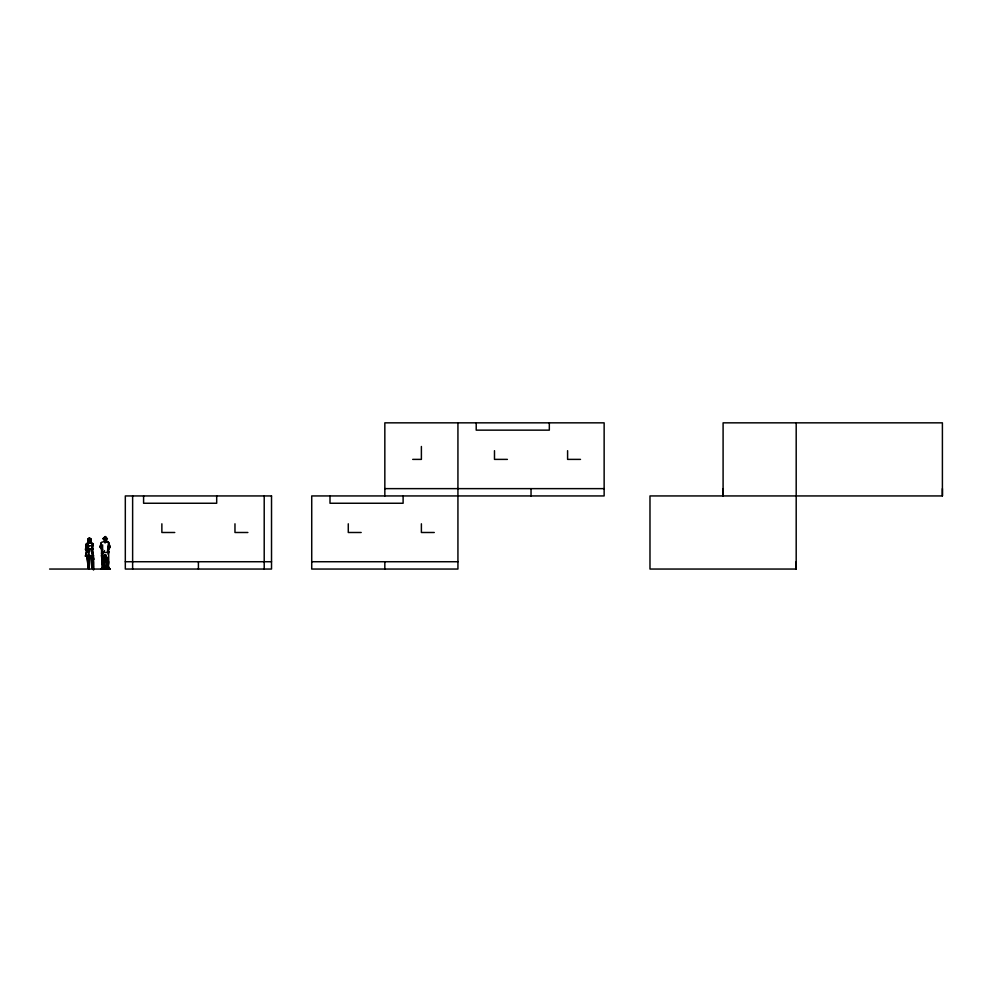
<?xml version="1.0" encoding="UTF-8"?>
<svg xmlns="http://www.w3.org/2000/svg" width="992" height="992" viewBox="0 0 992 992"><rect width="100%" height="100%" fill="white"/><g stroke="black" fill="none" stroke-linecap="round" stroke-linejoin="round"><path stroke-width="1.49" d="M103.577 558.459L105.14 554.9L106.268 560.381L104.408 556.264L104.73 569.135L101.122 569.048L101.99 567.759L101.469 546.555L102.201 549.06M723.094 488.634L723.094 495.938L723.094 422.84L942.4 422.84L942.4 495.938L649.983 495.938L649.983 569.048L796.192 569.048L796.192 561.732M942.4 495.938L942.4 488.634M101.457 553.437L102.598 549.754L102.61 544.868M103.887 541.483L104.619 540.504L103.627 538.805L106.008 538.52L105.078 542.736L103.887 541.483L101.308 542.525L100.068 547.076L101.358 549.072M91.934 550.994L93.223 543.839L92.058 545.03L92.69 548.923L87.457 549.221L85.374 556.053L89.553 556.066L89.181 568.974L88.387 568.342L88.462 555.632L92.777 555.731C94.587 560.778 93.322 577.493 93.335 566.159L92.095 566.358L92.244 558.26L90.706 555.644L91.785 567.374L93.546 569.036L92.33 566.618L92.368 559.252L91.611 559.215M92.69 548.923L87.457 549.221L86.701 550.858L85.758 549.221L86.168 544.224L89.119 541.223L89.342 537.999L90.656 538.495L91.301 540.59L90.123 543.07L89.28 541.917L88.127 543.058L88.015 538.867L89.342 537.999L87.941 540.305L89.565 542.872L88.449 542.326L86.366 544.273L85.535 549.518L86.899 552.222M88.09 555.83L88.871 555.557L88.97 548.948L88.09 555.83L86.391 556.028L86.217 552.618L88.387 568.342L89.28 567.362L88.449 562.142M102.771 569.16L102.858 566.407M108.128 554.28L108.55 545.712L108.748 562.96L107.93 568.937L106.417 569.135L106.02 556.041L108.574 561.732L108.227 567.585L107.421 568.676L106.02 568.081M90.83 541.359L90.904 539.127L89.02 538.83L89.615 541.868L90.83 541.359L89.565 542.872M92.033 561.72L91.785 567.374L93.88 569.11L92.095 566.358M89.28 567.362L89.181 568.974L88.623 566.358M104.532 550.597L103.143 552.519L102.784 557.777L104.433 562.34L103.515 568.032L102.238 569.061L104.73 569.135L104.011 560.691L105.586 554.64L107.248 558.285L107.421 568.676L110.162 569.024L108.227 567.585L108.426 566.32L109.306 569.024L110.162 569.024L106.417 569.135L106.814 565.068M92.603 554.788L92.33 547.671L91.748 550.572M105.14 554.9L104.433 562.34L102.04 562.588L103.515 568.032L104.73 569.135M103.143 552.519L107.359 552.383L108.537 542.376L104.445 541.421L105.078 542.736L106.516 541.334L106.305 539.09L107.409 538.544L105.326 538.991C111.885 538.284 99.138 537.986 104.445 538.929M88.598 548.886L88.412 545.154L86.168 544.224L85.535 549.518L86.837 551.862M91.785 549.109L93.223 543.839L89.119 541.223M108.426 566.32L107.93 568.937L109.306 569.024L108.227 567.585M101.32 547.299L100.068 547.076L101.308 542.525M91.723 550.969L92.244 548.898L93.955 559.24M104.445 541.421L105.189 538.433M108.574 553.09L108.959 551.577L107.359 552.383M92.33 566.618L93.397 562.675M91.648 547.77L92.516 545.216M104.371 538.817L103.59 538.582L105.177 536.56L106.727 538.557L105.202 538.879M87.457 549.221L86.701 550.858L87.135 545.836L88.412 545.154M89.615 541.868L90.904 539.127L90.334 542.24L92.764 544.075M91.921 548.849L92.058 545.03M91.524 551.651L92.888 548.948M103.59 538.582L105.177 536.56L106.727 538.557M108.525 549.432L110.124 547.138L108.537 542.376M105.586 554.64L102.784 557.777L104.408 556.264M108.488 548.923L110.124 547.138L108.401 542.252L105.97 540.628M103.007 538.854L106.107 538.284M102.04 562.588L103.639 561.559M106.28 539.189L106.008 538.52M93.62 555.483L90.421 556.165L92.033 556.066M85.374 556.053L89.677 556.165M87.544 555.793L89.007 559.339L89.553 556.066L86.391 556.028M102.957 538.507L104.631 538.358M88.387 568.342L87.135 556.053L90.086 555.607L88.871 555.557M88.325 546.046L91.772 545.612M104.334 537.242L105.896 537.044L106.268 538.768M90.607 540.665L91.301 540.59M104.507 538.234L105.908 538.222M412.697 459.383L421.389 459.383L421.389 446.487M507.396 459.383L494.487 459.383L494.487 450.69M580.494 459.383L567.598 459.383L567.598 450.69M384.834 488.634L604.14 488.634M174.766 532.493L161.87 532.493L161.87 523.801M247.876 532.493L234.968 532.493L234.968 523.801M361.187 532.493L348.279 532.493L348.279 523.801M434.285 532.493L421.389 532.493L421.389 523.801M125.314 561.732L271.523 561.732M311.724 561.732L457.932 561.732M49.6 569.048L109.653 569.048M90.706 555.644L92.777 555.731L90.557 548.886M88.015 538.867L89.193 538.929M101.99 567.759L104.755 568.54M103.577 538.904L104.445 539.065M104.135 556.004L104.954 556.537M92.529 557.107L93.533 559.215M100.862 544.62L102.598 549.754M87.346 551.465L86.366 544.273M87.135 556.053L88.4 560.84M101.395 555.16L102.077 560.294M101.469 546.555L101.978 552.631M92.244 548.898L92.603 554.441M796.192 422.84L796.192 569.048M549.32 422.84L549.32 430.144L476.21 430.144L476.21 422.84M531.042 488.634L531.042 495.938M457.932 422.84L457.932 569.048L311.724 569.048L311.724 495.938L604.14 495.938L604.14 422.84L384.834 422.84L384.834 495.938M403.112 495.938L403.112 503.254L330.001 503.254L330.001 495.938M384.834 561.732L384.834 569.048M264.207 495.938L264.207 569.048M216.69 495.938L216.69 503.254L143.592 503.254L143.592 495.938M198.412 561.732L198.412 569.048M132.63 495.938L132.63 569.048M271.523 495.938L125.314 495.938L125.314 569.048L271.523 569.048L271.523 495.938"/></g></svg>
